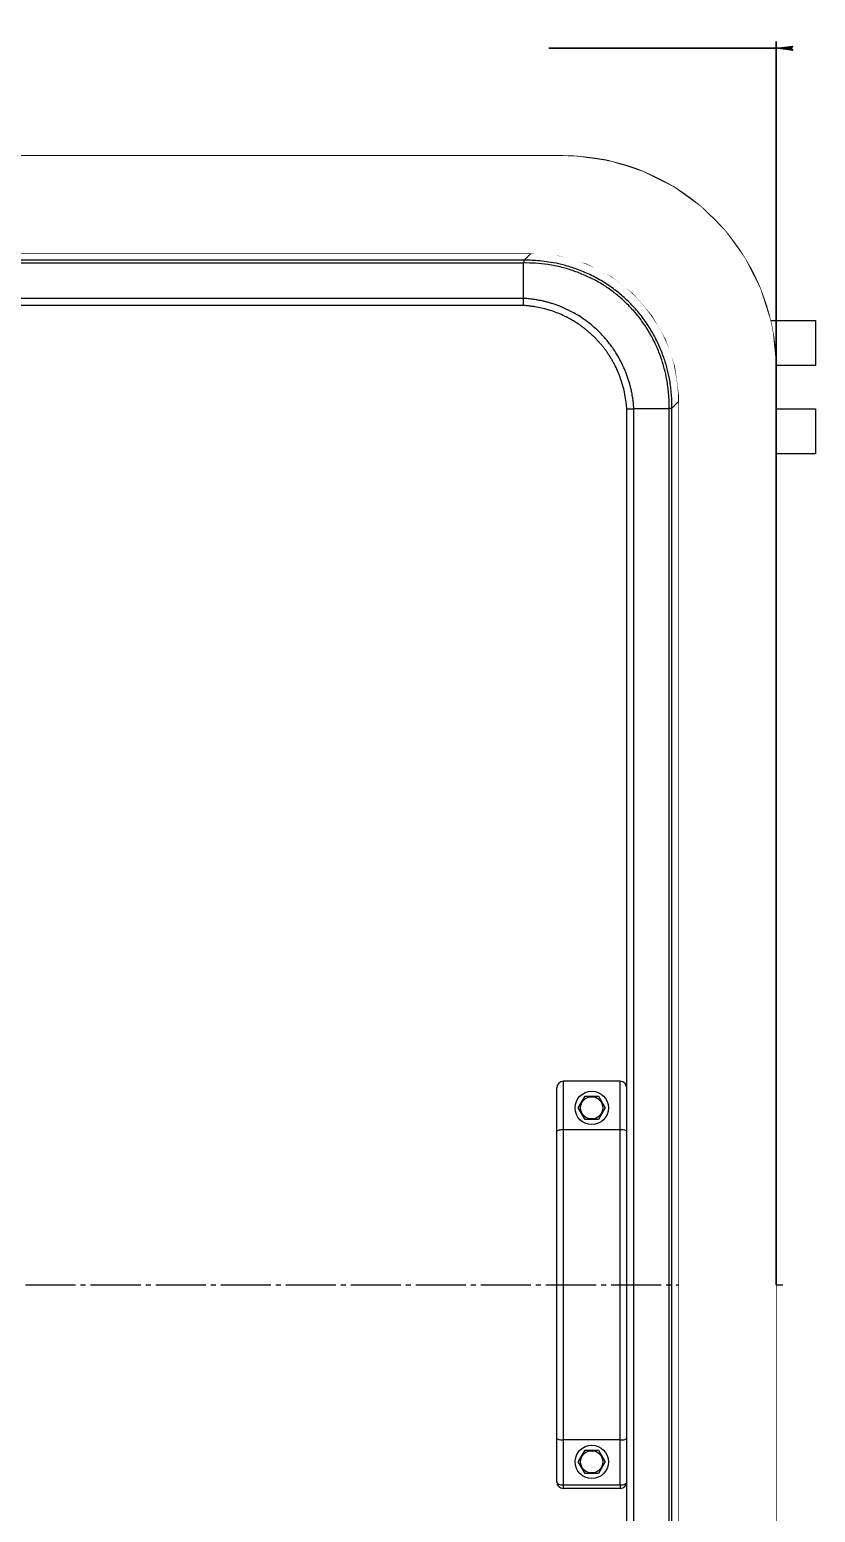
# Model space of a CAD drawing. Header units: millimetres. Extents: x -1133 to 1382, y -1174 to 1187.
# Drawn here: x 14.5 to 250, y -68.2 to 376.1 of the extents above; entities that cross this region are included whole.
import ezdxf

# ---------------------------------------------------------------- set-up
doc = ezdxf.new("R2010")
doc.units = ezdxf.units.MM
doc.linetypes.add('K5LT_AXLED', pattern=[19.5, 15, -1.5, 1.5, -1.5])
doc.linetypes.add('K5LT_THIN', pattern=[0])
doc.styles.add('KDIMTEXTSTYLE', font='GOST_AU.SHX', dxfattribs={"width": 0.96, "oblique": 15, "height": 5})
doc.dimstyles.new('KDIMSTYLE (1.00)', dxfattribs={"dimtxt": 5, "dimasz": 1, "dimexe": 2, "dimexo": 0, "dimgap": 1, "dimtad": 1, "dimtxsty": 'KDIMTEXTSTYLE', "dimsah": 1, "dimcen": 0, "dimdle": 1, "dimadec": 0, "dimazin": 0, "dimtfac": 0.667, "dimtmove": 0, "dimatfit": 3, "dimfxl": 1, "dimtvp": 1, "dimtolj": 1, "dimtzin": 0, "dimarcsym": 0})

# ---------------------------------------------------------------- blocks, each defined once
blk = doc.blocks.new('WIPEOUTCOLORING0')
blk.add_wipeout([(209.12, -264.8), (238.24, -275.5), (209.12, 0)])
blk.add_wipeout([(238.24, -275.5), (238.25, -274.27), (209.12, 0)])
blk.add_wipeout([(209.12, 0), (238.25, -274.27), (209.12, 264.8)])
blk.add_wipeout([(238.25, -274.27), (238.25, -262.5), (209.12, 264.8)])
blk.add_wipeout([(209.12, 264.8), (238.25, -262.5), (209.08, 266.79)])
blk.add_wipeout([(238.25, -262.5), (238.25, -249), (209.08, 266.79)])
blk.add_wipeout([(238.25, -249), (238.25, 0), (209.08, 266.79)])
blk.add_wipeout([(238.25, 0), (238.25, 249), (209.08, 266.79)])
blk.add_wipeout([(209.08, 266.79), (238.25, 249), (207.91, 275.21)])
blk.add_wipeout([(238.25, 249), (238.25, 262.5), (207.91, 275.21)])
blk.add_wipeout([(207.91, 275.21), (238.25, 262.5), (205.19, 283.22)])
blk.add_wipeout([(238.25, 262.5), (238.25, 274.27), (205.19, 283.22)])
blk.add_wipeout([(205.19, 283.22), (238.25, 274.27), (201.01, 290.53)])
blk.add_wipeout([(238.25, 274.27), (238.24, 275.5), (201.01, 290.53)])
blk.add_wipeout([(201.01, 290.53), (238.24, 275.5), (195.52, 296.9)])
blk.add_wipeout([(238.24, 275.5), (237.25, 285.56), (195.52, 296.9)])
blk.add_wipeout([(195.52, 296.9), (237.25, 285.56), (188.91, 302.1)])
blk.add_wipeout([(237.25, 285.56), (236.53, 289), (188.91, 302.1)])
blk.add_wipeout([(188.91, 302.1), (236.53, 289), (181.4, 305.96)])
blk.add_wipeout([(236.53, 289), (233.44, 298.63), (181.4, 305.96)])
blk.add_wipeout([(181.4, 305.96), (233.44, 298.63), (173.28, 308.32)])
blk.add_wipeout([(233.44, 298.63), (228.86, 307.64), (173.28, 308.32)])
blk.add_wipeout([(173.28, 308.32), (228.86, 307.64), (164.8, 309.12)])
blk.add_wipeout([(228.86, 307.64), (222.92, 315.82), (164.8, 309.12)])
blk.add_wipeout([(164.8, 309.12), (222.92, 315.82), (0, 309.12)])
blk.add_wipeout([(222.92, 315.82), (215.77, 322.97), (0, 309.12)])
blk.add_wipeout([(0, 309.12), (215.77, 322.97), (-164.8, 309.12)])
blk.add_wipeout([(215.77, 322.97), (207.58, 328.9), (-164.8, 309.12)])
blk.add_wipeout([(-164.8, 309.12), (207.58, 328.9), (-166.79, 309.08)])
blk.add_wipeout([(207.58, 328.9), (198.56, 333.46), (-166.79, 309.08)])
blk.add_wipeout([(198.56, 333.46), (188.93, 336.55), (-166.79, 309.08)])
blk.add_wipeout([(188.93, 336.55), (178.94, 338.08), (-166.79, 309.08)])
blk.add_wipeout([(178.94, 338.08), (174.27, 338.25), (-166.79, 309.08)])
blk.add_wipeout([(174.27, 338.25), (0, 338.25), (-166.79, 309.08)])
blk = doc.blocks.new('U3')
at = {"color": 7, "linetype": 'K5LT_THIN', "lineweight": 18}
for p, q in [((174.27, 338.25), (-174.27, 338.25)), ((174.27, 338.25), (-174.27, 338.25)), ((173.84, 337.81), (-173.84, 337.81)), ((174.27, 338.25), (173.84, 337.81)), ((173.8, 336.94), (-173.8, 336.94)), ((173.8, 333.53), (-173.8, 333.53)), ((173.8, 333.53), (173.8, 336.94)), ((173.63, 331.41), (-173.57, 331.41)), ((82.69, 325.5), (80.38, 321.5)), ((87.31, 325.5), (82.69, 325.5)), ((89.62, 321.5), (87.31, 325.5)), ((167.69, 325.5), (165.38, 321.5)), ((172.31, 325.5), (167.69, 325.5)), ((174.62, 321.5), (172.31, 325.5)), ((80.38, 321.5), (82.69, 317.5)), ((87.31, 317.5), (89.62, 321.5)), ((165.38, 321.5), (167.69, 317.5)), ((172.31, 317.5), (174.62, 321.5)), ((82.69, 317.5), (87.31, 317.5)), ((167.69, 317.5), (172.31, 317.5)), ((-164.8, 309.12), (164.8, 309.12)), ((162.7, 307.02), (-162.7, 307.02)), ((164.8, 309.12), (162.7, 307.02)), ((162.7, 307.02), (162.7, 307.02)), ((162.53, 306.18), (-162.53, 306.18)), ((162.53, 295.59), (162.53, 306.18)), ((162.53, 306.18), (162.53, 306.18)), ((162.53, 295.59), (-162.53, 295.59)), ((162.43, 293.47), (-162.46, 293.47)), ((162.53, 295.59), (162.53, 295.59)), ((236.53, 289), (250, 289)), ((250, 289), (250, 275.5)), ((250, 275.5), (238.24, 275.5)), ((219.19, 274), (216.88, 270)), ((223.81, 274), (219.19, 274)), ((226.12, 270), (223.81, 274)), ((231.41, 181.37), (231.41, 273.57)), ((236.94, 273.8), (233.53, 273.8)), ((233.53, -273.8), (233.53, 273.8)), ((236.94, -273.8), (236.94, 273.8)), ((238.25, 274.27), (237.81, 273.84)), ((237.81, -273.84), (237.81, 273.84)), ((238.25, -274.27), (238.25, 274.27)), ((238.25, -274.27), (238.25, 274.27)), ((216.88, 270), (219.19, 266)), ((223.81, 266), (226.12, 270)), ((193.47, -262.43), (193.47, 262.46)), ((206.18, 262.53), (195.59, 262.53)), ((195.59, 262.53), (195.59, 262.53)), ((195.59, -262.53), (195.59, 262.53)), ((206.18, 262.53), (206.18, 262.53)), ((206.18, -262.53), (206.18, 262.53)), ((209.12, 264.8), (207.02, 262.7)), ((207.02, 262.7), (207.02, 262.7)), ((207.02, -262.7), (207.02, 262.7)), ((209.12, 264.8), (209.12, -264.8)), ((219.19, 266), (223.81, 266)), ((238.25, 262.5), (250, 262.5)), ((250, 262.5), (250, 249)), ((250, 249), (238.25, 249)), ((219.19, 184), (216.88, 180)), ((223.81, 184), (219.19, 184)), ((226.12, 180), (223.81, 184)), ((216.88, 180), (219.19, 176)), ((223.81, 176), (226.12, 180)), ((231.41, -273.63), (231.41, 178.63)), ((219.19, 176), (223.81, 176)), ((219.19, 94), (216.88, 90)), ((223.81, 94), (219.19, 94)), ((226.12, 90), (223.81, 94)), ((216.88, 90), (219.19, 86)), ((223.81, 86), (226.12, 90)), ((219.19, 86), (223.81, 86)), ((172.47, 45.97), (172.47, 59)), ((191.47, 61), (174.47, 61)), ((174.47, 46.48), (174.47, 61)), ((191.47, 46.48), (191.47, 61)), ((193.47, 45.97), (193.47, 59)), ((178.93, 53.03), (180.95, 56.53)), ((180.95, 56.53), (184.99, 56.53)), ((184.99, 56.53), (187.01, 53.03)), ((180.95, 49.53), (178.93, 53.03)), ((184.99, 49.53), (180.95, 49.53)), ((187.01, 53.03), (184.99, 49.53)), ((172.47, -45.97), (172.47, 45.97)), ((191.47, 46.48), (174.47, 46.48)), ((174.47, -46.48), (174.47, 46.48)), ((191.47, -46.48), (191.47, 46.48)), ((193.47, -45.97), (193.47, 45.97)), ((219.19, 4), (216.88, 0)), ((223.81, 4), (219.19, 4)), ((226.12, 0), (223.81, 4)), ((216.88, 0), (219.19, -4)), ((219.19, -4), (223.81, -4)), ((223.81, -4), (226.12, 0)), ((172.47, -59), (172.47, -45.97)), ((191.47, -46.48), (174.47, -46.48)), ((174.47, -59.97), (174.47, -46.48)), ((191.47, -59.97), (191.47, -46.48)), ((193.47, -59), (193.47, -45.97)), ((178.93, -53.03), (180.95, -49.53)), ((180.95, -56.53), (178.93, -53.03)), ((180.95, -49.53), (184.99, -49.53)), ((184.99, -49.53), (187.01, -53.03)), ((187.01, -53.03), (184.99, -56.53)), ((184.99, -56.53), (180.95, -56.53)), ((191.47, -59.97), (174.47, -59.97)), ((174.47, -61), (174.47, -59.97)), ((191.47, -61), (174.47, -61)), ((191.47, -59.97), (191.47, -61))]:
    blk.add_line(p, q, dxfattribs=at)
at = {"color": 30, "linetype": 'K5LT_AXLED', "lineweight": 18, "true_color": 0xff8000}
blk.add_line((-240.25, 0), (240.25, 0), dxfattribs=at)
at = {"color": 7, "linetype": 'K5LT_THIN', "lineweight": 18}
for centre, radius in [((85, 321.5), 9), ((85, 321.5), 8), ((170, 321.5), 9), ((170, 321.5), 8), ((85, 321.5), 7), ((170, 321.5), 7), ((221.5, 270), 9), ((221.5, 270), 8), ((221.5, 270), 7), ((221.5, 180), 9), ((221.5, 180), 8), ((221.5, 180), 7), ((221.5, 90), 9), ((221.5, 90), 8), ((221.5, 90), 7), ((182.97, 53.03), 5), ((182.97, 53.03), 3.33), ((221.5, 0), 9), ((221.5, 0), 8), ((221.5, 0), 7), ((182.97, -53.03), 5), ((182.97, -53.03), 3.33)]:
    blk.add_circle(centre, radius, dxfattribs=at)
for centre, radius, start, end in [((221.5, 180), 10, 352.0995, 7.9005), ((174.47, 59), 2, 90, 180), ((191.47, 59), 2, 0, 90), ((174.47, -59), 2, 180, 270), ((191.47, -59), 2, 270, 0)]:
    blk.add_arc(centre, radius, start, end, dxfattribs=at)
for centre, major_axis, ratio, start_param, end_param in [((174.23, 274.23), (-45.29, -45.29), 0.999315, 2.356537, 3.926648), ((174.23, 274.23), (45.29, 45.29), 0.999315, 5.49813, 7.068241), ((163.42, 263.42), (-32.79, -32.79), 0.970288, 2.371274, 3.911912), ((174.47, 45.97), (2, 0), 0.257282, 1.570796, 3.141593), ((191.47, 45.97), (2, 0), 0.257282, 0, 1.570796), ((174.47, -45.97), (-2, 0), 0.257282, 0, 1.570796), ((191.47, -45.97), (-2, 0), 0.257282, 1.570796, 3.141593), ((174.47, -59), (-2, 0), 0.482618, 0, 1.570796), ((191.47, -59), (2, 0), 0.482618, 4.712389, 6.283185)]:
    blk.add_ellipse(centre, major_axis=major_axis, ratio=ratio, start_param=start_param, end_param=end_param, dxfattribs=at)
for points, knots in [([(173.84, 337.81), (173.83, 337.81), (173.83, 337.78), (173.82, 337.68), (173.82, 337.53), (173.81, 337.35), (173.81, 337.14), (173.81, 337), (173.8, 336.94)], [0, 0, 0, 0, 1.839406, 3.439601, 4.882548, 6.494527, 7.894332, 9, 9, 9, 9]), ([(237.81, 273.84), (237.81, 275.94), (237.61, 280), (236.73, 286.06), (235.28, 292.05), (233.11, 298.23), (230.18, 304.43), (226.45, 310.47), (222.07, 316.08), (217.08, 321.17), (211.57, 325.67), (205.58, 329.54), (199.24, 332.7), (192.39, 335.21), (185.57, 336.86), (179.27, 337.67), (175.51, 337.81), (173.84, 337.81)], [0, 0, 0, 0, 1.124827, 2.183004, 3.286506, 4.434029, 5.698875, 6.967637, 8.241936, 9.515482, 10.790144, 12.063077, 13.341522, 14.590696, 15.978647, 17.103632, 18, 18, 18, 18]), ([(173.63, 331.41), (173.64, 331.56), (173.66, 331.85), (173.69, 332.26), (173.72, 332.63), (173.75, 332.98), (173.78, 333.28), (173.8, 333.45), (173.8, 333.53)], [0, 0, 0, 0, 1.7934, 3.352191, 4.763103, 6.350866, 7.792075, 9, 9, 9, 9]), ([(236.94, 273.8), (236.93, 275.39), (236.81, 278.4), (236.35, 282.77), (235.61, 286.94), (234.49, 291.47), (232.78, 296.64), (230.22, 302.44), (226.84, 308.31), (222.74, 313.93), (218.04, 319.05), (212.79, 323.65), (207.08, 327.63), (200.97, 330.95), (194.77, 333.49), (188.6, 335.29), (182.99, 336.35), (178.06, 336.85), (175.14, 336.94), (173.8, 336.94)], [0, 0, 0, 0, 0.963142, 1.827137, 2.653101, 3.520683, 4.648346, 5.946129, 7.347713, 8.741446, 10.145698, 11.54647, 12.953266, 14.351033, 15.743149, 17.00259, 18.230379, 19.192897, 20, 20, 20, 20]), ([(233.53, 273.8), (233.48, 274.53), (233.42, 275.85), (233.35, 277.59), (233.27, 278.96), (233.18, 280.03), (233.08, 280.99), (232.96, 281.93), (232.81, 282.95), (232.59, 284.23), (232.27, 285.9), (231.79, 288.05), (231.13, 290.51), (230.29, 293.15), (229.28, 295.88), (227.96, 298.98), (226.09, 302.69), (223.42, 307.13), (219.85, 311.93), (215.49, 316.66), (210.57, 320.95), (205.36, 324.58), (200.17, 327.44), (195.41, 329.51), (191.26, 330.93), (187.94, 331.83), (185.3, 332.4), (183.24, 332.77), (181.54, 333.01), (180.15, 333.18), (179, 333.29), (178.01, 333.37), (177.04, 333.43), (176.05, 333.47), (175.09, 333.49), (174.35, 333.51), (173.95, 333.52), (173.8, 333.53)], [0, 0, 0, 0, 0.8981, 1.636364, 2.151741, 2.567151, 2.934069, 3.310589, 3.709678, 4.193341, 4.880993, 5.780962, 6.867264, 7.980262, 9.142067, 10.406263, 12.070995, 14.184984, 16.694619, 19.325471, 21.993188, 24.62167, 27.020976, 29.18333, 30.93111, 32.341759, 33.365561, 34.205043, 34.88576, 35.457427, 35.895638, 36.298719, 36.66667, 37.064362, 37.50188, 37.827035, 38, 38, 38, 38]), ([(231.41, 273.57), (231.41, 273.57), (231.41, 273.57), (231.41, 273.62), (231.41, 273.66), (231.41, 273.71), (231.41, 273.72), (231.4, 273.84), (231.39, 273.98), (231.38, 274.23), (231.38, 274.35), (231.36, 274.76), (231.35, 275.05), (231.31, 275.91), (231.29, 276.48), (231.23, 277.6), (231.2, 278.16), (231.12, 279.28), (231.07, 279.83), (230.99, 280.62), (230.96, 280.85), (230.81, 282.04), (230.65, 283.01), (230.3, 284.94), (230.1, 285.9), (229.66, 287.81), (229.41, 288.75), (228.87, 290.63), (228.57, 291.57), (227.93, 293.42), (227.59, 294.33), (227.05, 295.68), (226.86, 296.13), (226.47, 297.04), (226.26, 297.5), (225.85, 298.38), (225.65, 298.82), (225.22, 299.68), (225, 300.12), (224.54, 300.98), (224.31, 301.41), (223.82, 302.28), (223.57, 302.71), (223.08, 303.55), (222.83, 303.96), (222.32, 304.78), (222.05, 305.18), (221.51, 306), (221.23, 306.41), (220.66, 307.22), (220.37, 307.63), (219.79, 308.41), (219.5, 308.79), (218.91, 309.55), (218.61, 309.93), (217.99, 310.68), (217.67, 311.06), (217.02, 311.82), (216.68, 312.19), (216.01, 312.93), (215.67, 313.29), (214.97, 314.02), (214.62, 314.38), (213.91, 315.08), (213.56, 315.41), (212.87, 316.07), (212.52, 316.38), (211.79, 317.04), (211.41, 317.37), (210.65, 318.01), (210.27, 318.33), (209.51, 318.94), (209.13, 319.24), (208.37, 319.82), (207.99, 320.11), (207.2, 320.68), (206.78, 320.97), (205.96, 321.53), (205.55, 321.81), (204.73, 322.34), (204.32, 322.6), (203.5, 323.1), (203.09, 323.35), (202.25, 323.84), (201.81, 324.09), (200.94, 324.56), (200.51, 324.79), (199.64, 325.24), (199.2, 325.46), (198.33, 325.88), (197.9, 326.08), (197.01, 326.48), (196.55, 326.68), (195.64, 327.06), (195.19, 327.25), (193.83, 327.78), (192.91, 328.11), (191.06, 328.73), (190.12, 329.02), (188.23, 329.55), (187.29, 329.79), (185.38, 330.21), (184.42, 330.41), (182.49, 330.74), (181.52, 330.88), (179.58, 331.11), (178.6, 331.21), (177.13, 331.3), (176.65, 331.33), (175.67, 331.36), (175.18, 331.37), (174.39, 331.39), (174.07, 331.4), (173.76, 331.41), (173.76, 331.41), (173.71, 331.41), (173.67, 331.41), (173.63, 331.41)], [0.729973, 0.729973, 0.729973, 0.729973, 0.73341, 0.73341, 0.774846, 0.774846, 0.789374, 0.789374, 0.885859, 0.885859, 0.983108, 0.983108, 1.211082, 1.211082, 1.666501, 1.666501, 2.116606, 2.116606, 2.572629, 2.572629, 2.764354, 2.764354, 3.553595, 3.553595, 4.350144, 4.350144, 5.137658, 5.137658, 5.935912, 5.935912, 6.720794, 6.720794, 7.119168, 7.119168, 7.521677, 7.521677, 7.910109, 7.910109, 8.303552, 8.303552, 8.702691, 8.702691, 9.107451, 9.107451, 9.493993, 9.493993, 9.88659, 9.88659, 10.286041, 10.286041, 10.693229, 10.693229, 11.077817, 11.077817, 11.469676, 11.469676, 11.869714, 11.869714, 12.279016, 12.279016, 12.680697, 12.680697, 13.092281, 13.092281, 13.483026, 13.483026, 13.864786, 13.864786, 14.273836, 14.273836, 14.674261, 14.674261, 15.066212, 15.066212, 15.450551, 15.450551, 15.856878, 15.856878, 16.256316, 16.256316, 16.649491, 16.649491, 17.036314, 17.036314, 17.440522, 17.440522, 17.839128, 17.839128, 18.23284, 18.23284, 18.62209, 18.62209, 19.024708, 19.024708, 19.422801, 19.422801, 20.20788, 20.20788, 21.006696, 21.006696, 21.793656, 21.793656, 22.590396, 22.590396, 23.379422, 23.379422, 24.174404, 24.174404, 24.572981, 24.572981, 24.965374, 24.965374, 25.208488, 25.208488, 25.214436, 25.214436, 25.249377, 25.249377, 25.249377, 25.249377]), ([(162.7, 307.02), (162.69, 306.99), (162.66, 306.91), (162.62, 306.74), (162.59, 306.55), (162.56, 306.36), (162.54, 306.24), (162.53, 306.18)], [0, 0, 0, 0, 2.060298, 3.879926, 5.637278, 7.019305, 8, 8, 8, 8]), ([(207.02, 262.7), (207.03, 264.27), (206.91, 267.22), (206.34, 271.29), (205.51, 274.94), (204.41, 278.46), (202.93, 282.06), (201.03, 285.69), (198.75, 289.19), (196.11, 292.48), (193.16, 295.5), (189.86, 298.26), (186.26, 300.7), (182.46, 302.75), (178.57, 304.38), (174.91, 305.52), (171.63, 306.25), (168.79, 306.69), (166.34, 306.92), (164.33, 307.01), (163.18, 307.02), (162.7, 307.02)], [0, 0, 0, 0, 1.487081, 2.782128, 3.879408, 5.017639, 6.2531, 7.544856, 8.883128, 10.177215, 11.513782, 12.862599, 14.225778, 15.606791, 16.931756, 18.193647, 19.226218, 20.09668, 20.9092, 21.54364, 22, 22, 22, 22]), ([(206.18, 262.53), (206.2, 264.08), (206.1, 266.98), (205.56, 270.99), (204.75, 274.64), (203.66, 278.15), (202.21, 281.7), (200.4, 285.18), (198.28, 288.47), (195.91, 291.49), (193.41, 294.15), (190.74, 296.53), (187.91, 298.67), (184.78, 300.63), (181.38, 302.36), (177.77, 303.8), (173.88, 304.96), (169.98, 305.73), (166.15, 306.13), (163.72, 306.2), (162.53, 306.18)], [0, 0, 0, 0, 1.413567, 2.640339, 3.693098, 4.81894, 5.994914, 7.187319, 8.397705, 9.561889, 10.692206, 11.726808, 12.81617, 13.93119, 15.090678, 16.294899, 17.483521, 18.784014, 19.9235, 21, 21, 21, 21]), ([(162.43, 293.47), (162.44, 293.62), (162.46, 293.92), (162.48, 294.32), (162.49, 294.69), (162.51, 295.04), (162.52, 295.34), (162.53, 295.51), (162.53, 295.59)], [0, 0, 0, 0, 1.787707, 3.341993, 4.742736, 6.328625, 7.77434, 9, 9, 9, 9]), ([(193.47, 262.46), (193.43, 263.04), (193.38, 263.63), (193.28, 264.47), (193.25, 264.72), (193.1, 265.81), (192.95, 266.64), (192.63, 268.14), (192.46, 268.82), (192.08, 270.17), (191.87, 270.84), (191.4, 272.15), (191.16, 272.79), (190.62, 274.07), (190.32, 274.71), (189.86, 275.64), (189.7, 275.93), (189.38, 276.53), (189.21, 276.83), (188.87, 277.42), (188.69, 277.72), (188.32, 278.32), (188.13, 278.61), (187.74, 279.18), (187.55, 279.46), (187.16, 280), (186.96, 280.28), (186.55, 280.82), (186.33, 281.09), (185.89, 281.64), (185.66, 281.91), (185.21, 282.43), (184.99, 282.67), (184.54, 283.16), (184.31, 283.41), (183.82, 283.9), (183.56, 284.16), (183.05, 284.65), (182.79, 284.88), (182.27, 285.35), (182, 285.59), (181.46, 286.04), (181.19, 286.26), (180.65, 286.68), (180.38, 286.89), (179.84, 287.28), (179.57, 287.48), (179, 287.87), (178.71, 288.06), (178.12, 288.44), (177.82, 288.63), (177.23, 288.98), (176.94, 289.15), (176.34, 289.48), (176.05, 289.64), (175.13, 290.12), (174.49, 290.42), (173.23, 290.98), (172.59, 291.24), (171.29, 291.72), (170.62, 291.94), (169.29, 292.34), (168.61, 292.51), (167.25, 292.83), (166.56, 292.97), (165.51, 293.14), (165.17, 293.18), (164.48, 293.27), (164.13, 293.3), (163.55, 293.36), (163.32, 293.38), (162.87, 293.42), (162.64, 293.45), (162.43, 293.47)], [0.973451, 0.973451, 0.973451, 0.973451, 1.556892, 1.556892, 1.818598, 1.818598, 2.6642, 2.6642, 3.361585, 3.361585, 4.071192, 4.071192, 4.758884, 4.758884, 5.465102, 5.465102, 5.802128, 5.802128, 6.145193, 6.145193, 6.494484, 6.494484, 6.850528, 6.850528, 7.183731, 7.183731, 7.52466, 7.52466, 7.87373, 7.87373, 8.231775, 8.231775, 8.56141, 8.56141, 8.900795, 8.900795, 9.262116, 9.262116, 9.612222, 9.612222, 9.970998, 9.970998, 10.320554, 10.320554, 10.6613, 10.6613, 10.994295, 10.994295, 11.350899, 11.350899, 11.700545, 11.700545, 12.043311, 12.043311, 12.380077, 12.380077, 13.086051, 13.086051, 13.772089, 13.772089, 14.479731, 14.479731, 15.173621, 15.173621, 15.886252, 15.886252, 16.241433, 16.241433, 16.587954, 16.587954, 16.812305, 16.812305, 17.025838, 17.025838, 17.025838, 17.025838]), ([(195.59, 262.53), (195.57, 262.86), (195.52, 263.46), (195.44, 264.31), (195.35, 265.07), (195.24, 265.79), (195.12, 266.55), (194.94, 267.48), (194.7, 268.6), (194.39, 269.84), (194.02, 271.08), (193.61, 272.31), (193.14, 273.55), (192.58, 274.89), (191.85, 276.43), (190.84, 278.31), (189.43, 280.55), (187.57, 283.01), (185.33, 285.47), (182.92, 287.64), (180.6, 289.38), (178.56, 290.69), (176.77, 291.68), (175.15, 292.46), (173.76, 293.06), (172.53, 293.53), (171.42, 293.91), (170.29, 294.26), (169.2, 294.55), (168.17, 294.8), (167.3, 294.98), (166.6, 295.11), (166.01, 295.21), (165.44, 295.29), (164.85, 295.36), (164.2, 295.43), (163.55, 295.49), (163, 295.55), (162.67, 295.58), (162.53, 295.59)], [0, 0, 0, 0, 0.754182, 1.429529, 2.02969, 2.554664, 3.126957, 3.843808, 4.77745, 5.809715, 6.839715, 7.805836, 8.840171, 9.942718, 11.224217, 12.840513, 14.938972, 17.415264, 20.055951, 22.738072, 25.004076, 26.853961, 28.412501, 29.800042, 31.057763, 31.95691, 32.904177, 33.790534, 34.731323, 35.56443, 36.270313, 36.805313, 37.243121, 37.668811, 38.127951, 38.62245, 39.226782, 39.685966, 40, 40, 40, 40]), ([(231.41, 273.57), (231.56, 273.58), (231.86, 273.6), (232.27, 273.64), (232.69, 273.69), (233.02, 273.73), (233.28, 273.77), (233.42, 273.79), (233.49, 273.8), (233.53, 273.8)], [0, 0, 0, 0, 2.021424, 3.774138, 5.296004, 7.730929, 8.638394, 9.394751, 10, 10, 10, 10]), ([(237.81, 273.84), (237.81, 273.83), (237.78, 273.83), (237.68, 273.82), (237.53, 273.82), (237.35, 273.81), (237.15, 273.81), (237, 273.81), (236.94, 273.8)], [0, 0, 0, 0, 1.830242, 3.423108, 4.864875, 6.477232, 7.884365, 9, 9, 9, 9]), ([(193.47, 262.46), (193.76, 262.47), (194.17, 262.49), (194.69, 262.5), (195.04, 262.52), (195.34, 262.53), (195.51, 262.53), (195.59, 262.53)], [0, 0, 0, 0, 2.968227, 4.212996, 5.623284, 6.909381, 8, 8, 8, 8]), ([(207.02, 262.7), (206.99, 262.69), (206.91, 262.66), (206.74, 262.62), (206.55, 262.59), (206.36, 262.56), (206.24, 262.54), (206.18, 262.53)], [0, 0, 0, 0, 2.059819, 3.878695, 5.635223, 7.017566, 8, 8, 8, 8])]:
    blk.add_open_spline(points, degree=3, knots=knots, dxfattribs=at)
blk.add_blockref('WIPEOUTCOLORING0', (0, 0))
blk = doc.blocks.new('KDIMARROW_01')
blk.add_hatch(color=0).paths.add_polyline_path([(-5, -0.66), (0, 0), (-5, 0.66), (-4.5, 0)])
at = {"color": 0, "linetype": 'K5LT_THIN', "lineweight": 18}
for p, q in [((-4.5, 0), (-5, 0.66)), ((-5, 0.66), (0, 0)), ((0, 0), (-5, -0.66)), ((-5, -0.66), (-4.5, 0)), ((0, 0), (-1, 0))]:
    blk.add_line(p, q, dxfattribs=at)

msp = doc.modelspace()

# ---------------------------------------------------------------- block references
msp.add_blockref('U3', (0, 0))

# ---------------------------------------------------------------- next in the draw order: dimensions: what is measured, and where the dimension line sits
at = {"color": 7}
msp.add_linear_dim(base=(-238.25, 370.532), p1=(238.25, 0), p2=(-238.25, 0), location=(-0.25, 370.532), text='\\H3.5;\\W0.965;\\Q15;\\H3.5;\\W0.965;\\Q15;\\Q15;476\\H3.5;\\W0.965;\\Q15;\\Q15;*', dimstyle='KDIMSTYLE (1.00)', override={"dimexo": 0, "dimblk1": 'KDIMARROW_01', "dimblk2": 'KDIMARROW_01', "dimse1": 0, "dimse2": 0, "dimclrt": 7, "dimtolj": 1}, dxfattribs=at).render()

doc.saveas('drawing.dxf')
